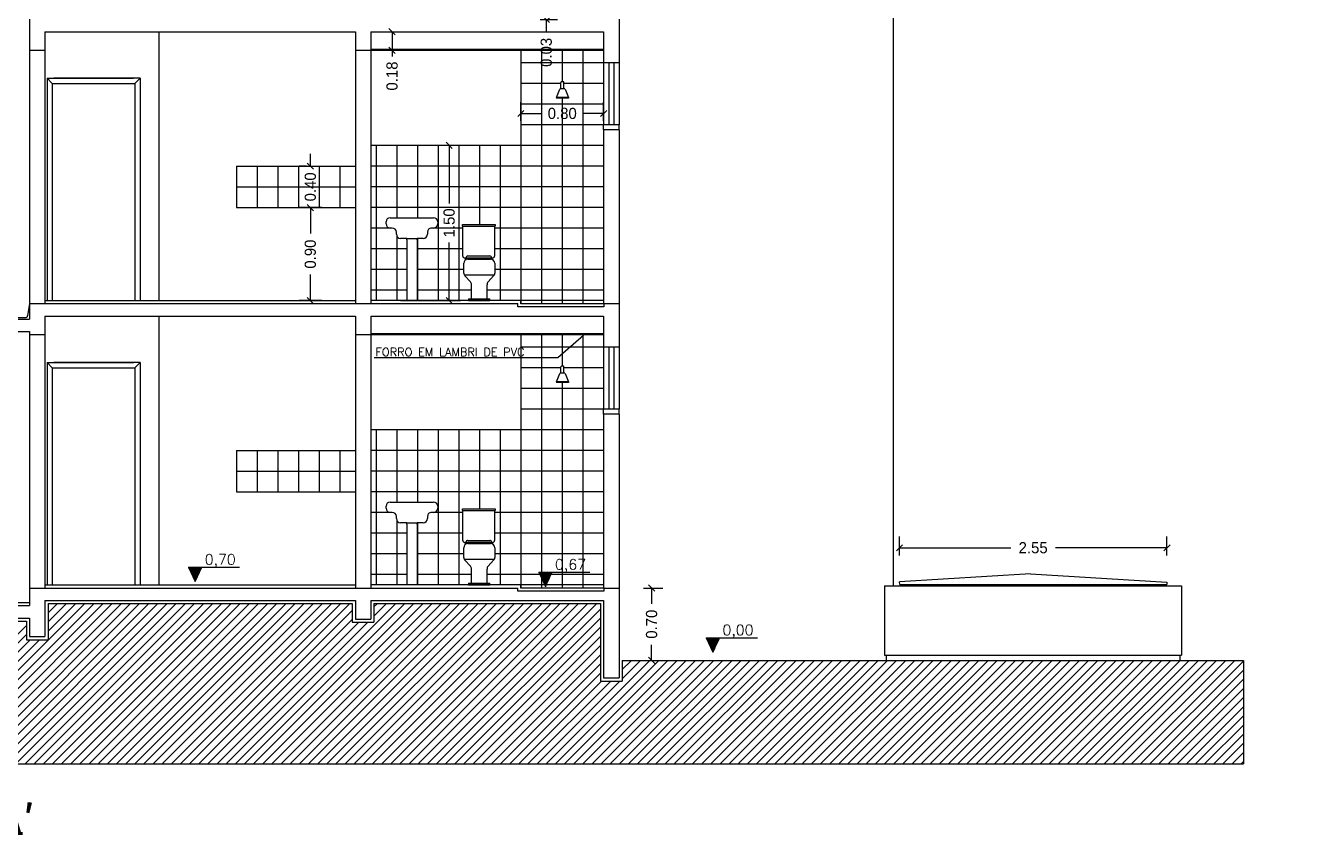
# Model space of a CAD drawing. Extents: x -9 to 119, y 33 to 95.
# Drawn here: x 40.92 to 53.22, y 34.32 to 42.14 of the extents above; entities that cross this region are included whole.
import ezdxf

# ---------------------------------------------------------------- set-up
doc = ezdxf.new("R2010")
doc.units = 0
doc.header["$LTSCALE"] = 8
doc.linetypes.add('ACAD_ISO04W100', pattern=[30.5, 24, -3, 0.5, -3])
doc.layers.get('0').update_dxf_attribs({"linetype": 'CONTINUOUS'})
doc.layers.get('DEFPOINTS').update_dxf_attribs({"linetype": 'CONTINUOUS'})
for name, color, linetype in [('CONCRETO', 5, 'CONTINUOUS'), ('COTA', 244, 'CONTINUOUS'), ('COTAS', 244, 'CONTINUOUS'), ('EQUIPAMENTOS', 1, 'CONTINUOUS'), ('ESQUADRIAS', 244, 'CONTINUOUS'), ('PAREDE', 7, 'CONTINUOUS'), ('PAREDES', 7, 'CONTINUOUS'), ('PISO', 30, 'CONTINUOUS'), ('TERRENOEMCORTE', 244, 'CONTINUOUS'), ('TEXTO', 1, 'CONTINUOUS')]:
    doc.layers.add(name, color=color, linetype=linetype)
doc.styles.add('ROMANC', font='ROMANC.SHX')
doc.dimstyles.get("Standard").update_dxf_attribs({"dimtxt": 0.18, "dimasz": 0.18, "dimexe": 0.18, "dimexo": 0.0625, "dimgap": 0.09, "dimtad": 0, "dimtih": 1, "dimtoh": 1, "dimzin": 0, "dimtxsty": 'STANDARD', "dimcen": 0.09, "dimclrt": 30, "dimazin": 3, "dimtfac": 1, "dimtdec": 4, "dimtofl": 0, "dimtmove": 0, "dimatfit": 3, "dimtolj": 1, "dimtzin": 0})

# ---------------------------------------------------------------- blocks, each defined once
blk = doc.blocks.new('_OBLIQUE')
at = {"color": 0, "linetype": 'BYBLOCK'}
blk.add_line((-0.5, -0.5), (0.5, 0.5), dxfattribs=at)
blk = doc.blocks.new('*D3')
at = {"color": 0, "linetype": 'BYBLOCK', "ltscale": 0.2}
for p, q in [((64.54, 100.892), (64.32, 100.892)), ((64.428, 100.892), (64.428, 100.64)), ((64.428, 99.992), (64.428, 100.244)), ((64.54, 99.992), (64.32, 99.992))]:
    blk.add_line(p, q, dxfattribs=at)
at = {"layer": 'DEFPOINTS', "color": 0, "linetype": 'BYBLOCK', "ltscale": 0.2}
for p in [(64.428, 100.892), (64.578, 100.892), (64.578, 99.992)]:
    blk.add_point(p, dxfattribs=at)
at = {"color": 0, "linetype": 'BYBLOCK', "ltscale": 0.2, "xscale": 0.06, "yscale": 0.06, "zscale": 0.06}
for p, rotation in [((64.428, 100.892), 90), ((64.428, 99.992), 270)]:
    blk.add_blockref('_OBLIQUE', p, dxfattribs=dict(at, rotation=rotation))
at = {"color": 30, "linetype": 'BYBLOCK', "ltscale": 0.2, "insert": (64.428, 100.442), "char_height": 0.108, "attachment_point": 5, "rotation": 90}
blk.add_mtext('\\A1;0.90', dxfattribs=at)
blk = doc.blocks.new('*D4')
at = {"color": 0, "linetype": 'BYBLOCK', "ltscale": 0.2}
for p, q in [((64.428, 101.292), (64.428, 101.412)), ((64.39, 101.292), (64.32, 101.292)), ((64.39, 100.892), (64.32, 100.892)), ((64.428, 100.892), (64.428, 100.892))]:
    blk.add_line(p, q, dxfattribs=at)
at = {"layer": 'DEFPOINTS', "color": 0, "linetype": 'BYBLOCK', "ltscale": 0.2}
for p in [(64.428, 101.292), (64.428, 101.292), (64.428, 100.892)]:
    blk.add_point(p, dxfattribs=at)
at = {"color": 0, "linetype": 'BYBLOCK', "ltscale": 0.2, "xscale": 0.06, "yscale": 0.06, "zscale": 0.06}
for p, rotation in [((64.428, 101.292), 270), ((64.428, 100.892), 90)]:
    blk.add_blockref('_OBLIQUE', p, dxfattribs=dict(at, rotation=rotation))
at = {"color": 30, "linetype": 'BYBLOCK', "ltscale": 0.2, "insert": (64.428, 101.092), "char_height": 0.108, "attachment_point": 5, "rotation": 90}
blk.add_mtext('\\A1;0.40', dxfattribs=at)
blk = doc.blocks.new('*D5')
at = {"color": 0, "linetype": 'BYBLOCK', "ltscale": 0.2}
for p, q in [((67.165, 97.242), (67.35, 97.242)), ((67.242, 97.242), (67.242, 97.09)), ((67.242, 96.542), (67.242, 96.694)), ((67.195, 96.542), (67.35, 96.542))]:
    blk.add_line(p, q, dxfattribs=at)
at = {"layer": 'DEFPOINTS', "color": 0, "linetype": 'BYBLOCK', "ltscale": 0.2}
for p in [(67.128, 97.242), (67.158, 96.542), (67.242, 96.542)]:
    blk.add_point(p, dxfattribs=at)
at = {"color": 0, "linetype": 'BYBLOCK', "ltscale": 0.2, "xscale": 0.06, "yscale": 0.06, "zscale": 0.06}
for p, rotation in [((67.242, 97.242), 90), ((67.242, 96.542), 270)]:
    blk.add_blockref('_OBLIQUE', p, dxfattribs=dict(at, rotation=rotation))
at = {"color": 30, "linetype": 'BYBLOCK', "ltscale": 0.2, "insert": (67.242, 96.892), "char_height": 0.108, "attachment_point": 5, "rotation": 90}
blk.add_mtext('\\A1;0.70', dxfattribs=at)
blk = doc.blocks.new('*D6')
at = {"color": 0, "linetype": 'BYBLOCK', "ltscale": 0.2}
for p, q in [((66.345, 102.712), (66.532, 102.712)), ((66.365, 102.68), (66.532, 102.68)), ((66.424, 102.712), (66.424, 102.712)), ((66.424, 102.68), (66.424, 102.56))]:
    blk.add_line(p, q, dxfattribs=at)
at = {"layer": 'DEFPOINTS', "color": 0, "linetype": 'BYBLOCK', "ltscale": 0.2}
for p in [(66.308, 102.712), (66.328, 102.68), (66.424, 102.68)]:
    blk.add_point(p, dxfattribs=at)
at = {"color": 0, "linetype": 'BYBLOCK', "ltscale": 0.2, "xscale": 0.06, "yscale": 0.06, "zscale": 0.06}
for p, rotation in [((66.424, 102.712), 270), ((66.424, 102.68), 90)]:
    blk.add_blockref('_OBLIQUE', p, dxfattribs=dict(at, rotation=rotation))
at = {"color": 30, "linetype": 'BYBLOCK', "ltscale": 0.2, "insert": (66.424, 102.362), "char_height": 0.108, "attachment_point": 5, "rotation": 90}
blk.add_mtext('\\A1;0.03', dxfattribs=at)
blk = doc.blocks.new('*D7')
at = {"color": 0, "linetype": 'BYBLOCK', "ltscale": 0.2}
for p, q in [((64.765, 102.562), (65.041, 102.562)), ((64.933, 102.562), (64.933, 102.382)), ((64.765, 102.382), (65.041, 102.382)), ((64.933, 102.382), (64.933, 102.322))]:
    blk.add_line(p, q, dxfattribs=at)
at = {"layer": 'DEFPOINTS', "color": 0, "linetype": 'BYBLOCK', "ltscale": 0.2}
for p in [(64.728, 102.562), (64.728, 102.382), (64.933, 102.382)]:
    blk.add_point(p, dxfattribs=at)
at = {"color": 0, "linetype": 'BYBLOCK', "ltscale": 0.2, "xscale": 0.06, "yscale": 0.06, "zscale": 0.06}
for p, rotation in [((64.933, 102.562), 90), ((64.933, 102.382), 270)]:
    blk.add_blockref('_OBLIQUE', p, dxfattribs=dict(at, rotation=rotation))
at = {"color": 30, "linetype": 'BYBLOCK', "ltscale": 0.2, "insert": (64.933, 102.133), "char_height": 0.108, "attachment_point": 5, "rotation": 90}
blk.add_mtext('\\A1;0.18', dxfattribs=at)
blk = doc.blocks.new('*X2')
at = {"color": 0}
for p, q in [((191.8346, 96.81), (191.8357, 96.8112)), ((191.8352, 96.8088), (191.8375, 96.8112)), ((191.8357, 96.8076), (191.8392, 96.8112)), ((191.8363, 96.8064), (191.841, 96.8112)), ((191.8369, 96.8052), (191.8428, 96.8112)), ((191.8374, 96.804), (191.8445, 96.8112)), ((191.838, 96.8028), (191.8463, 96.8112)), ((191.8386, 96.8016), (191.8481, 96.8112)), ((191.8391, 96.8004), (191.8498, 96.8112)), ((191.8397, 96.7992), (191.8516, 96.8112)), ((191.8403, 96.798), (191.8534, 96.8112)), ((191.8408, 96.7968), (191.8551, 96.8112)), ((191.8414, 96.7956), (191.8569, 96.8112)), ((191.842, 96.7944), (191.8587, 96.8112)), ((191.8425, 96.7932), (191.8605, 96.8112)), ((191.8431, 96.792), (191.8622, 96.8112)), ((191.8436, 96.7908), (191.864, 96.8112)), ((191.8442, 96.7896), (191.8658, 96.8112)), ((191.8448, 96.7884), (191.8675, 96.8112)), ((191.8453, 96.7872), (191.8693, 96.8112)), ((191.8459, 96.786), (191.8711, 96.8112)), ((191.8465, 96.7848), (191.8728, 96.8112)), ((191.847, 96.7836), (191.8746, 96.8112)), ((191.8476, 96.7824), (191.8764, 96.8112)), ((191.8482, 96.7812), (191.8781, 96.8112)), ((191.8487, 96.78), (191.8799, 96.8112)), ((191.8493, 96.7788), (191.8817, 96.8112)), ((191.8499, 96.7776), (191.8834, 96.8112)), ((191.8504, 96.7764), (191.8852, 96.8112)), ((191.851, 96.7752), (191.887, 96.8112)), ((191.8516, 96.774), (191.8887, 96.8112)), ((191.8521, 96.7728), (191.8905, 96.8112)), ((191.8527, 96.7716), (191.8923, 96.8112)), ((191.8533, 96.7704), (191.894, 96.8112)), ((191.8538, 96.7692), (191.8958, 96.8112)), ((191.8544, 96.768), (191.8976, 96.8112)), ((191.855, 96.7668), (191.8972, 96.809)), ((191.8555, 96.7656), (191.8957, 96.8057)), ((191.8561, 96.7644), (191.8942, 96.8025)), ((191.8567, 96.7632), (191.8927, 96.7992)), ((191.8572, 96.762), (191.8913, 96.796)), ((191.8578, 96.7608), (191.8898, 96.7928)), ((191.8584, 96.7596), (191.8883, 96.7895)), ((191.8589, 96.7584), (191.8868, 96.7863)), ((191.8595, 96.7572), (191.8853, 96.783)), ((191.8601, 96.756), (191.8839, 96.7798)), ((191.8606, 96.7548), (191.8824, 96.7765)), ((191.8612, 96.7536), (191.8809, 96.7733)), ((191.8618, 96.7524), (191.8794, 96.77)), ((191.8623, 96.7512), (191.8779, 96.7668)), ((191.8629, 96.75), (191.8765, 96.7635)), ((191.8635, 96.7488), (191.875, 96.7603)), ((191.864, 96.7476), (191.8735, 96.757)), ((191.8646, 96.7464), (191.872, 96.7538)), ((191.8652, 96.7452), (191.8705, 96.7505)), ((191.8657, 96.744), (191.8691, 96.7473)), ((191.8663, 96.7428), (191.8676, 96.744))]:
    blk.add_line(p, q, dxfattribs=at)
blk = doc.blocks.new('*D12')
at = {"color": 0, "linetype": 'BYBLOCK', "ltscale": 0.2}
for p, q in [((64.035, 99.239), (64.612, 99.239)), ((64.504, 99.239), (64.504, 98.678)), ((64.504, 97.739), (64.504, 98.3)), ((64.035, 97.739), (64.612, 97.739))]:
    blk.add_line(p, q, dxfattribs=at)
at = {"layer": 'DEFPOINTS', "color": 0, "linetype": 'BYBLOCK', "ltscale": 0.2}
for p in [(63.997, 99.239), (63.997, 97.739), (64.504, 97.739)]:
    blk.add_point(p, dxfattribs=at)
at = {"color": 0, "linetype": 'BYBLOCK', "ltscale": 0.2, "xscale": 0.06, "yscale": 0.06, "zscale": 0.06}
for p, rotation in [((64.504, 99.239), 90), ((64.504, 97.739), 270)]:
    blk.add_blockref('_OBLIQUE', p, dxfattribs=dict(at, rotation=rotation))
at = {"color": 30, "linetype": 'BYBLOCK', "ltscale": 0.2, "insert": (64.504, 98.489), "char_height": 0.108, "attachment_point": 5, "rotation": 90}
blk.add_mtext('\\A1;1.50', dxfattribs=at)
blk = doc.blocks.new('*D13')
at = {"color": 0, "linetype": 'BYBLOCK', "ltscale": 0.2}
for p, q in [((65.197, 99.476), (65.197, 99.655)), ((65.997, 99.476), (65.997, 99.655)), ((65.197, 99.547), (65.399, 99.547)), ((65.997, 99.547), (65.795, 99.547))]:
    blk.add_line(p, q, dxfattribs=at)
at = {"layer": 'DEFPOINTS', "color": 0, "linetype": 'BYBLOCK', "ltscale": 0.2}
for p in [(65.997, 99.547), (65.197, 99.439), (65.997, 99.439)]:
    blk.add_point(p, dxfattribs=at)
at = {"color": 0, "linetype": 'BYBLOCK', "ltscale": 0.2, "xscale": 0.06, "yscale": 0.06, "zscale": 0.06, "rotation": 180}
blk.add_blockref('_OBLIQUE', (65.197, 99.547), dxfattribs=at)
at = {"color": 0, "linetype": 'BYBLOCK', "ltscale": 0.2, "xscale": 0.06, "yscale": 0.06, "zscale": 0.06}
blk.add_blockref('_OBLIQUE', (65.997, 99.547), dxfattribs=at)
at = {"color": 30, "linetype": 'BYBLOCK', "ltscale": 0.2, "insert": (65.597, 99.547), "char_height": 0.108, "attachment_point": 5}
blk.add_mtext('\\A1;0.80', dxfattribs=at)
blk = doc.blocks.new('*D135')
at = {"color": 0, "linetype": 'BYBLOCK', "ltscale": 0.2}
for p, q in [((7.985, 47.321), (7.476, 47.321)), ((7.584, 47.321), (7.584, 46.228)), ((7.584, 44.721), (7.584, 45.814)), ((7.985, 44.721), (7.476, 44.721)), ((68.619, 37.951), (68.397, 37.951)), ((68.505, 37.951), (68.505, 37.422)), ((68.505, 36.496), (68.505, 37.026)), ((68.619, 36.496), (68.397, 36.496))]:
    blk.add_line(p, q, dxfattribs=at)
at = {"layer": 'DEFPOINTS', "color": 0, "linetype": 'BYBLOCK', "ltscale": 0.2}
for p in [(8.023, 47.321), (7.584, 44.721), (8.023, 44.721), (68.656, 37.951), (68.505, 36.496), (68.656, 36.496)]:
    blk.add_point(p, dxfattribs=at)
at = {"color": 0, "linetype": 'BYBLOCK', "ltscale": 0.2, "xscale": 0.06, "yscale": 0.06, "zscale": 0.06}
for p, rotation in [((7.584, 47.321), 90), ((7.584, 44.721), 270), ((68.505, 37.951), 90), ((68.505, 36.496), 270)]:
    blk.add_blockref('_OBLIQUE', p, dxfattribs=dict(at, rotation=rotation))
at = {"color": 30, "linetype": 'BYBLOCK', "ltscale": 0.2, "char_height": 0.108, "attachment_point": 5, "rotation": 90}
for s, insert in [('\\A1;2.60', (7.584, 46.021)), ('\\A1;1.46', (68.505, 37.224))]:
    blk.add_mtext(s, dxfattribs=dict(at, insert=insert))
blk = doc.blocks.new('*D136')
at = {"color": 0, "linetype": 'BYBLOCK', "ltscale": 0.2}
for p, q in [((11.096, 52.301), (10.761, 52.301)), ((10.869, 52.301), (10.869, 51.819)), ((10.869, 50.941), (10.869, 51.423)), ((11.497, 50.941), (10.761, 50.941)), ((7.985, 44.571), (7.481, 44.571)), ((7.589, 44.571), (7.589, 43.478)), ((7.589, 41.971), (7.589, 43.064)), ((7.985, 41.971), (7.481, 41.971)), ((68.619, 38.151), (68.223, 38.151)), ((68.331, 38.151), (68.331, 37.522)), ((68.331, 36.496), (68.331, 37.126)), ((68.619, 36.496), (68.223, 36.496))]:
    blk.add_line(p, q, dxfattribs=at)
at = {"layer": 'DEFPOINTS', "color": 0, "linetype": 'BYBLOCK', "ltscale": 0.2}
for p in [(10.869, 52.301), (11.134, 52.301), (11.534, 50.941), (8.023, 44.571), (7.589, 41.971), (8.023, 41.971), (68.656, 38.151), (68.331, 36.496), (68.656, 36.496)]:
    blk.add_point(p, dxfattribs=at)
at = {"color": 0, "linetype": 'BYBLOCK', "ltscale": 0.2, "xscale": 0.06, "yscale": 0.06, "zscale": 0.06}
for p, rotation in [((10.869, 52.301), 90), ((10.869, 50.941), 270), ((7.589, 44.571), 90), ((7.589, 41.971), 270), ((68.331, 38.151), 90), ((68.331, 36.496), 270)]:
    blk.add_blockref('_OBLIQUE', p, dxfattribs=dict(at, rotation=rotation))
at = {"color": 30, "linetype": 'BYBLOCK', "ltscale": 0.2, "char_height": 0.108, "attachment_point": 5, "rotation": 90}
for s, insert in [('\\A1;1.36', (10.869, 51.621)), ('\\A1;2.60', (7.589, 43.271)), ('\\A1;1.66', (68.331, 37.324))]:
    blk.add_mtext(s, dxfattribs=dict(at, insert=insert))
blk = doc.blocks.new('*X155')
at = {"color": 0, "ltscale": 0.2}
for p, q in [((39.945, 34.995), (41.495, 36.545)), ((40.034, 34.995), (41.584, 36.545)), ((40.122, 34.995), (41.672, 36.545)), ((40.21, 34.995), (41.76, 36.545)), ((40.299, 34.995), (41.849, 36.545)), ((40.387, 34.995), (41.937, 36.545)), ((40.475, 34.995), (42.025, 36.545)), ((40.564, 34.995), (42.114, 36.545)), ((40.652, 34.995), (42.202, 36.545)), ((40.741, 34.995), (42.291, 36.545)), ((40.829, 34.995), (42.379, 36.545)), ((40.917, 34.995), (42.467, 36.545)), ((41.006, 34.995), (42.556, 36.545)), ((41.094, 34.995), (42.644, 36.545)), ((41.14, 36.279), (41.407, 36.545)), ((41.14, 36.367), (41.318, 36.545)), ((41.14, 36.455), (41.23, 36.545)), ((41.14, 36.544), (41.142, 36.545)), ((41.183, 34.995), (42.733, 36.545)), ((41.271, 34.995), (42.821, 36.545)), ((41.359, 34.995), (42.909, 36.545)), ((41.448, 34.995), (42.998, 36.545)), ((41.536, 34.995), (43.086, 36.545)), ((41.625, 34.995), (43.175, 36.545)), ((41.713, 34.995), (43.263, 36.545)), ((41.801, 34.995), (43.351, 36.545)), ((41.89, 34.995), (43.44, 36.545)), ((41.978, 34.995), (43.528, 36.545)), ((42.066, 34.995), (43.616, 36.545)), ((42.155, 34.995), (43.705, 36.545)), ((42.243, 34.995), (43.793, 36.545)), ((42.332, 34.995), (43.882, 36.545)), ((42.42, 34.995), (43.97, 36.545)), ((42.508, 34.995), (44.058, 36.545)), ((42.95, 34.995), (44.5, 36.545)), ((43.039, 34.995), (44.589, 36.545)), ((43.127, 34.995), (44.677, 36.545)), ((43.216, 34.995), (44.766, 36.545)), ((43.304, 34.995), (44.854, 36.545)), ((43.392, 34.995), (44.942, 36.545)), ((43.481, 34.995), (45.031, 36.545)), ((43.569, 34.995), (45.119, 36.545)), ((43.657, 34.995), (45.207, 36.545)), ((43.746, 34.995), (45.296, 36.545)), ((43.834, 34.995), (45.384, 36.545)), ((43.923, 34.995), (45.473, 36.545)), ((44.011, 34.995), (45.561, 36.545)), ((44.099, 34.995), (45.649, 36.545)), ((44.188, 34.995), (45.738, 36.545)), ((44.276, 34.995), (45.826, 36.545)), ((44.29, 36.512), (44.324, 36.545)), ((44.29, 36.423), (44.412, 36.545)), ((44.365, 34.995), (45.915, 36.545)), ((44.453, 34.995), (46.003, 36.545)), ((44.541, 34.995), (46.091, 36.545)), ((44.63, 34.995), (46.18, 36.545)), ((44.718, 34.995), (46.268, 36.545)), ((44.807, 34.995), (46.357, 36.545)), ((44.895, 34.995), (46.445, 36.545)), ((42.597, 34.995), (44.08, 36.479)), ((44.983, 34.995), (46.48, 36.492)), ((45.072, 34.995), (46.48, 36.404)), ((39.592, 34.995), (40.93, 36.334)), ((42.685, 34.995), (44.08, 36.39)), ((42.774, 34.995), (44.144, 36.365)), ((42.862, 34.995), (44.232, 36.365)), ((45.16, 34.995), (46.48, 36.315)), ((39.68, 34.995), (40.93, 36.245)), ((39.768, 34.995), (40.968, 36.195)), ((39.857, 34.995), (41.057, 36.195)), ((45.248, 34.995), (46.48, 36.227)), ((45.337, 34.995), (46.48, 36.139)), ((45.425, 34.995), (46.48, 36.05)), ((45.514, 34.995), (46.48, 35.962)), ((45.956, 34.995), (46.956, 35.995)), ((46.044, 34.995), (47.044, 35.995)), ((46.132, 34.995), (47.132, 35.995)), ((46.221, 34.995), (47.221, 35.995)), ((46.309, 34.995), (47.309, 35.995)), ((46.398, 34.995), (47.398, 35.995)), ((46.486, 34.995), (47.486, 35.995)), ((46.574, 34.995), (47.574, 35.995)), ((46.663, 34.995), (47.663, 35.995)), ((46.69, 35.995), (46.69, 35.995)), ((46.69, 35.907), (46.779, 35.995)), ((46.69, 35.818), (46.867, 35.995)), ((46.751, 34.995), (47.751, 35.995)), ((46.839, 34.995), (47.839, 35.995)), ((46.928, 34.995), (47.928, 35.995)), ((47.016, 34.995), (48.016, 35.995)), ((47.105, 34.995), (48.105, 35.995)), ((47.193, 34.995), (48.193, 35.995)), ((47.281, 34.995), (48.281, 35.995)), ((47.37, 34.995), (48.37, 35.995)), ((47.458, 34.995), (48.458, 35.995)), ((47.547, 34.995), (48.547, 35.995)), ((47.635, 34.995), (48.635, 35.995)), ((47.723, 34.995), (48.723, 35.995)), ((47.812, 34.995), (48.812, 35.995)), ((47.9, 34.995), (48.9, 35.995)), ((47.989, 34.995), (48.989, 35.995)), ((48.077, 34.995), (49.077, 35.995)), ((48.165, 34.995), (49.165, 35.995)), ((48.254, 34.995), (49.254, 35.995)), ((48.342, 34.995), (49.342, 35.995)), ((48.43, 34.995), (49.43, 35.995)), ((48.519, 34.995), (49.519, 35.995)), ((48.607, 34.995), (49.607, 35.995)), ((48.696, 34.995), (49.696, 35.995)), ((48.784, 34.995), (49.784, 35.995)), ((48.872, 34.995), (49.872, 35.995)), ((48.961, 34.995), (49.961, 35.995)), ((49.049, 34.995), (50.049, 35.995)), ((49.138, 34.995), (50.138, 35.995)), ((49.226, 34.995), (50.226, 35.995)), ((49.314, 34.995), (50.314, 35.995)), ((49.403, 34.995), (50.403, 35.995)), ((49.491, 34.995), (50.491, 35.995)), ((49.579, 34.995), (50.579, 35.995)), ((49.668, 34.995), (50.668, 35.995)), ((49.756, 34.995), (50.756, 35.995)), ((49.845, 34.995), (50.845, 35.995)), ((49.933, 34.995), (50.933, 35.995)), ((50.021, 34.995), (51.021, 35.995)), ((50.11, 34.995), (51.11, 35.995)), ((50.198, 34.995), (51.198, 35.995)), ((50.287, 34.995), (51.287, 35.995)), ((50.375, 34.995), (51.375, 35.995)), ((50.463, 34.995), (51.463, 35.995)), ((50.552, 34.995), (51.552, 35.995)), ((50.64, 34.995), (51.64, 35.995)), ((50.729, 34.995), (51.729, 35.995)), ((50.817, 34.995), (51.817, 35.995)), ((50.905, 34.995), (51.905, 35.995)), ((50.994, 34.995), (51.994, 35.995)), ((51.082, 34.995), (52.082, 35.995)), ((51.17, 34.995), (52.17, 35.995)), ((51.259, 34.995), (52.259, 35.995)), ((51.347, 34.995), (52.347, 35.995)), ((51.436, 34.995), (52.436, 35.995)), ((51.524, 34.995), (52.524, 35.995)), ((51.612, 34.995), (52.612, 35.995)), ((51.701, 34.995), (52.694, 35.988)), ((45.602, 34.995), (46.48, 35.873)), ((45.69, 34.995), (46.49, 35.795)), ((45.779, 34.995), (46.579, 35.795)), ((45.867, 34.995), (46.667, 35.795)), ((51.789, 34.995), (52.694, 35.9)), ((51.878, 34.995), (52.694, 35.812)), ((51.966, 34.995), (52.694, 35.723)), ((52.054, 34.995), (52.694, 35.635)), ((52.143, 34.995), (52.694, 35.546)), ((52.231, 34.995), (52.694, 35.458)), ((52.32, 34.995), (52.694, 35.37)), ((52.408, 34.995), (52.694, 35.281)), ((52.496, 34.995), (52.694, 35.193)), ((52.585, 34.995), (52.694, 35.105)), ((52.673, 34.995), (52.694, 35.016))]:
    blk.add_line(p, q, dxfattribs=at)
blk = doc.blocks.new('*D149')
at = {"color": 0, "linetype": 'BYBLOCK', "ltscale": 0.2}
for p, q in [((49.37, 37.011), (49.37, 37.192)), ((51.955, 37.008), (51.955, 37.192)), ((49.37, 37.084), (50.446, 37.084)), ((51.955, 37.084), (50.878, 37.084)), ((20.051, 35.791), (19.822, 35.791)), ((19.93, 35.791), (19.93, 35.791)), ((20.046, 35.741), (19.822, 35.741)), ((19.93, 35.741), (19.93, 35.621))]:
    blk.add_line(p, q, dxfattribs=at)
at = {"layer": 'DEFPOINTS', "color": 0, "linetype": 'BYBLOCK', "ltscale": 0.2}
for p in [(51.955, 37.084), (49.37, 36.974), (51.955, 36.97), (20.088, 35.791), (19.93, 35.741), (20.083, 35.741)]:
    blk.add_point(p, dxfattribs=at)
at = {"color": 0, "linetype": 'BYBLOCK', "ltscale": 0.2, "xscale": 0.06, "yscale": 0.06, "zscale": 0.06}
for p, rotation in [((49.37, 37.084), 180), ((19.93, 35.791), 270), ((19.93, 35.741), 90)]:
    blk.add_blockref('_OBLIQUE', p, dxfattribs=dict(at, rotation=rotation))
blk.add_blockref('_OBLIQUE', (51.955, 37.084), dxfattribs=at)
at = {"color": 30, "linetype": 'BYBLOCK', "ltscale": 0.2, "insert": (50.662, 37.084), "char_height": 0.108, "attachment_point": 5}
blk.add_mtext('\\A1;{2.55}', dxfattribs=at)
at = {"color": 30, "linetype": 'BYBLOCK', "ltscale": 0.2, "insert": (19.93, 35.423), "char_height": 0.108, "attachment_point": 5, "rotation": 90}
blk.add_mtext('\\A1;0.05', dxfattribs=at)

msp = doc.modelspace()

# ---------------------------------------------------------------- linework, layer by layer
at = {"layer": 'CONCRETO', "color": 5, "ltscale": 0.2}
for p, q in [((40.96, 42.195), (40.96, 41.895)), ((46.66, 42.195), (46.66, 41.745)), ((41.11, 42.075), (44.11, 42.075)), ((41.11, 42.075), (41.11, 41.895)), ((44.11, 42.075), (44.11, 41.895)), ((44.26, 42.075), (44.26, 41.895)), ((44.26, 42.075), (46.51, 42.075)), ((46.51, 42.075), (46.51, 41.745)), ((40.96, 41.895), (41.11, 41.895)), ((44.11, 41.895), (44.26, 41.895)), ((46.66, 41.775), (46.51, 41.775)), ((46.51, 41.125), (46.51, 41.175)), ((46.66, 41.175), (46.51, 41.175)), ((46.66, 41.125), (46.51, 41.125)), ((46.66, 41.125), (46.66, 41.175)), ((40.96, 39.445), (40.96, 39.295)), ((40.96, 39.445), (45.68, 39.445)), ((46.51, 39.445), (46.66, 39.445)), ((46.66, 39.445), (46.66, 39.025)), ((38.41, 39.295), (40.96, 39.295)), ((41.11, 39.325), (41.11, 39.145)), ((41.11, 39.325), (44.11, 39.325)), ((44.11, 39.325), (44.11, 39.145)), ((44.26, 39.325), (44.26, 39.145)), ((44.26, 39.325), (46.51, 39.325)), ((46.51, 39.325), (46.51, 39.025)), ((38.41, 39.175), (40.96, 39.175)), ((40.96, 39.175), (40.96, 39.145)), ((40.96, 39.145), (41.11, 39.145)), ((44.11, 39.145), (44.26, 39.145)), ((46.66, 39.025), (46.51, 39.025)), ((46.66, 38.425), (46.51, 38.425)), ((46.51, 38.375), (46.51, 38.425)), ((46.66, 38.375), (46.51, 38.375)), ((46.66, 38.375), (46.66, 38.425)), ((40.96, 36.695), (40.96, 36.525)), ((40.96, 36.695), (45.68, 36.695)), ((46.511, 36.695), (46.66, 36.695)), ((46.66, 36.695), (46.66, 35.825)), ((38.41, 36.525), (40.96, 36.525)), ((41.11, 36.575), (41.11, 36.225)), ((41.11, 36.575), (44.11, 36.575)), ((44.11, 36.575), (44.11, 36.395)), ((44.26, 36.575), (44.26, 36.395)), ((44.26, 36.575), (46.51, 36.575)), ((46.51, 36.575), (46.51, 35.825)), ((38.41, 36.405), (40.96, 36.405)), ((40.96, 36.405), (40.96, 36.225)), ((44.11, 36.395), (44.26, 36.395)), ((40.96, 36.225), (41.11, 36.225)), ((46.51, 35.825), (46.66, 35.825))]:
    msp.add_line(p, q, dxfattribs=at)
at = {"layer": 'CONCRETO', "color": 5, "linetype": 'CONTINUOUS', "ltscale": 0.2}
for p, q in [((45.68, 39.415), (45.68, 39.445)), ((46.511, 39.415), (45.68, 39.415)), ((46.511, 39.446), (46.511, 39.415)), ((45.68, 36.665), (45.68, 36.695)), ((46.511, 36.665), (45.68, 36.665)), ((46.511, 36.696), (46.511, 36.665))]:
    msp.add_line(p, q, dxfattribs=at)
at = {"layer": 'CONCRETO', "color": 1, "ltscale": 0.2}
msp.add_line((49.225, 36.045), (52.095, 36.045), dxfattribs=at)
at = {"layer": 'CONCRETO', "color": 244, "ltscale": 0.2}
for p, q in [((49.24, 36.045), (49.24, 35.995)), ((52.08, 36.045), (52.08, 35.995))]:
    msp.add_line(p, q, dxfattribs=at)
at = {"layer": 'COTA', "color": 244, "linetype": 'CONTINUOUS', "ltscale": 0.2}
for p, q in [((45.145, 40.211), (45.461, 40.211)), ((45.145, 40.195), (45.145, 40.211)), ((45.145, 40.195), (45.461, 40.195)), ((45.149, 39.905), (45.149, 40.195)), ((45.456, 40.195), (45.456, 39.905)), ((45.461, 40.211), (45.461, 40.195)), ((45.436, 39.885), (45.169, 39.885)), ((45.145, 37.461), (45.461, 37.461)), ((45.145, 37.445), (45.145, 37.461)), ((45.145, 37.445), (45.461, 37.445)), ((45.149, 37.155), (45.149, 37.445)), ((45.456, 37.445), (45.456, 37.155)), ((45.461, 37.461), (45.461, 37.445)), ((45.436, 37.135), (45.169, 37.135))]:
    msp.add_line(p, q, dxfattribs=at)
for centre, start, end in [((45.169, 39.905), 180, 270), ((45.436, 39.905), 270, 360), ((45.169, 37.155), 180, 270), ((45.436, 37.155), 270, 360)]:
    msp.add_arc(centre, 0.02, start, end, dxfattribs=at)
at = {"layer": 'COTAS', "color": 244, "ltscale": 0.2}
for p, q in [((42.496, 36.895), (42.561, 36.757)), ((42.496, 36.895), (42.991, 36.895)), ((42.561, 36.757), (42.625, 36.896)), ((45.883, 36.847), (45.948, 36.709)), ((45.883, 36.847), (46.377, 36.847)), ((45.948, 36.709), (46.011, 36.848)), ((47.502, 36.213), (47.996, 36.213)), ((47.502, 36.213), (47.567, 36.074)), ((47.567, 36.074), (47.63, 36.213))]:
    msp.add_line(p, q, dxfattribs=at)
at = {"layer": 'EQUIPAMENTOS', "color": 244, "linetype": 'CONTINUOUS', "ltscale": 0.3}
for p, q in [((46.097, 41.522), (46.097, 41.585)), ((46.122, 41.59), (46.102, 41.59)), ((46.127, 41.522), (46.127, 41.585)), ((46.055, 41.439), (46.087, 41.519)), ((46.132, 41.522), (46.092, 41.522)), ((46.137, 41.519), (46.171, 41.439)), ((46.171, 41.439), (46.055, 41.439)), ((46.055, 41.439), (46.055, 41.433)), ((46.171, 41.433), (46.055, 41.433)), ((46.171, 41.439), (46.171, 41.433)), ((44.607, 40.076), (44.707, 40.076)), ((44.607, 40.061), (44.607, 39.476)), ((44.707, 40.061), (44.707, 39.476)), ((45.179, 39.876), (45.179, 39.886)), ((45.429, 39.876), (45.179, 39.876)), ((45.198, 39.875), (45.418, 39.875)), ((45.199, 39.906), (45.409, 39.906)), ((45.199, 39.876), (45.199, 39.875)), ((45.349, 39.876), (45.349, 39.875)), ((45.429, 39.886), (45.429, 39.876)), ((45.158, 39.74), (45.158, 39.835)), ((45.161, 39.724), (45.454, 39.724)), ((45.454, 39.724), (45.447, 39.713)), ((45.458, 39.835), (45.458, 39.74)), ((45.222, 39.655), (45.168, 39.713)), ((45.233, 39.492), (45.233, 39.628)), ((45.383, 39.492), (45.383, 39.628)), ((45.447, 39.713), (45.393, 39.655)), ((45.205, 39.492), (45.409, 39.492)), ((45.205, 39.492), (45.205, 39.475)), ((45.205, 39.475), (45.409, 39.475)), ((46.055, 38.689), (46.087, 38.769)), ((46.132, 38.772), (46.092, 38.772)), ((46.097, 38.772), (46.097, 38.835)), ((46.122, 38.84), (46.102, 38.84)), ((46.127, 38.772), (46.127, 38.835)), ((46.137, 38.769), (46.171, 38.689)), ((46.171, 38.689), (46.055, 38.689)), ((46.055, 38.689), (46.055, 38.683)), ((46.171, 38.683), (46.055, 38.683)), ((46.171, 38.689), (46.171, 38.683)), ((44.607, 37.326), (44.707, 37.326)), ((44.607, 37.311), (44.607, 36.726)), ((44.707, 37.311), (44.707, 36.726)), ((45.199, 37.156), (45.409, 37.156)), ((45.158, 36.99), (45.158, 37.085)), ((45.179, 37.126), (45.179, 37.136)), ((45.429, 37.126), (45.179, 37.126)), ((45.198, 37.125), (45.418, 37.125)), ((45.199, 37.126), (45.199, 37.125)), ((45.349, 37.126), (45.349, 37.125)), ((45.429, 37.136), (45.429, 37.126)), ((45.458, 37.085), (45.458, 36.99)), ((45.161, 36.974), (45.454, 36.974)), ((45.222, 36.905), (45.168, 36.963)), ((45.447, 36.963), (45.393, 36.905)), ((45.454, 36.974), (45.447, 36.963)), ((45.233, 36.742), (45.233, 36.878)), ((45.383, 36.742), (45.383, 36.878)), ((45.205, 36.742), (45.409, 36.742)), ((45.205, 36.742), (45.205, 36.725)), ((45.205, 36.725), (45.409, 36.725))]:
    msp.add_line(p, q, dxfattribs=at)
at = {"layer": 'EQUIPAMENTOS', "color": 244, "ltscale": 0.3}
for p, q in [((44.407, 40.216), (44.407, 40.236)), ((44.447, 40.276), (44.867, 40.276)), ((44.907, 40.236), (44.907, 40.216)), ((44.467, 40.176), (44.447, 40.176)), ((44.507, 40.116), (44.507, 40.136)), ((44.807, 40.136), (44.807, 40.116)), ((44.867, 40.176), (44.847, 40.176)), ((44.607, 40.076), (44.547, 40.076)), ((44.607, 40.061), (44.607, 40.076)), ((44.707, 40.061), (44.707, 40.076)), ((44.767, 40.076), (44.707, 40.076)), ((44.447, 37.526), (44.867, 37.526)), ((44.407, 37.466), (44.407, 37.486)), ((44.467, 37.426), (44.447, 37.426)), ((44.507, 37.366), (44.507, 37.386)), ((44.807, 37.386), (44.807, 37.366)), ((44.867, 37.426), (44.847, 37.426)), ((44.907, 37.486), (44.907, 37.466)), ((44.607, 37.326), (44.547, 37.326)), ((44.607, 37.311), (44.607, 37.326)), ((44.707, 37.311), (44.707, 37.326)), ((44.767, 37.326), (44.707, 37.326))]:
    msp.add_line(p, q, dxfattribs=at)
at = {"layer": 'EQUIPAMENTOS', "color": 244, "linetype": 'ACAD_ISO04W100', "ltscale": 0.3}
for p, q in [((45.409, 39.475), (45.409, 39.492)), ((45.409, 36.725), (45.409, 36.742))]:
    msp.add_line(p, q, dxfattribs=at)
at = {"layer": 'EQUIPAMENTOS', "color": 30, "ltscale": 0.2}
msp.add_line((40.96, 39.445), (40.942, 39.327), dxfattribs=at)
at = {"layer": 'EQUIPAMENTOS', "color": 244, "ltscale": 0.2}
for p, q in [((50.635, 36.833), (49.37, 36.754)), ((50.635, 36.833), (51.955, 36.75)), ((49.373, 36.73), (49.37, 36.754)), ((49.373, 36.73), (51.955, 36.73)), ((49.39, 36.716), (49.389, 36.73)), ((51.93, 36.716), (51.931, 36.73)), ((51.955, 36.75), (51.955, 36.73))]:
    msp.add_line(p, q, dxfattribs=at)
at = {"layer": 'EQUIPAMENTOS', "color": 244, "linetype": 'CONTINUOUS', "ltscale": 0.3}
for centre, radius, start, end in [((46.102, 41.585), 0.005, 90, 180), ((46.122, 41.585), 0.005, 0, 90), ((46.092, 41.517), 0.005, 90, 157.9876), ((46.132, 41.517), 0.005, 23.357, 90), ((45.198, 39.835), 0.04, 90, 180), ((45.199, 39.886), 0.02, 90, 180), ((45.409, 39.886), 0.02, 0, 90), ((45.418, 39.835), 0.04, 0, 90), ((45.198, 39.74), 0.04, 180, 222.7501), ((45.418, 39.74), 0.04, 336.9588, 0), ((45.207, 39.641), 0.02, 42.7501, 42.7501), ((45.193, 39.628), 0.04, 0, 42.7501), ((45.423, 39.628), 0.04, 137.2499, 180), ((46.092, 38.767), 0.005, 90, 157.9876), ((46.102, 38.835), 0.005, 90, 180), ((46.122, 38.835), 0.005, 0, 90), ((46.132, 38.767), 0.005, 23.357, 90), ((45.199, 37.136), 0.02, 90, 180), ((45.409, 37.136), 0.02, 0, 90), ((45.198, 37.085), 0.04, 90, 180), ((45.418, 37.085), 0.04, 0, 90), ((45.198, 36.99), 0.04, 180, 222.7501), ((45.207, 36.891), 0.02, 42.7501, 42.7501), ((45.193, 36.878), 0.04, 0, 42.7501), ((45.423, 36.878), 0.04, 137.2499, 180), ((45.418, 36.99), 0.04, 336.9588, 0)]:
    msp.add_arc(centre, radius, start, end, dxfattribs=at)
at = {"layer": 'EQUIPAMENTOS', "color": 244, "ltscale": 0.3}
for centre, start, end in [((44.447, 40.236), 90, 180), ((44.447, 40.216), 180, 270), ((44.867, 40.236), 0, 90), ((44.867, 40.216), 270, 0), ((44.467, 40.136), 0, 90), ((44.547, 40.116), 180, 270), ((44.767, 40.116), 270, 0), ((44.847, 40.136), 90, 180), ((44.447, 37.486), 90, 180), ((44.867, 37.486), 0, 90), ((44.447, 37.466), 180, 270), ((44.467, 37.386), 0, 90), ((44.847, 37.386), 90, 180), ((44.867, 37.466), 270, 0), ((44.547, 37.366), 180, 270), ((44.767, 37.366), 270, 0)]:
    msp.add_arc(centre, 0.04, start, end, dxfattribs=at)
at = {"layer": 'EQUIPAMENTOS', "color": 30, "ltscale": 0.2}
msp.add_arc((40.922, 39.33), 0.02, 270, 351.2368, dxfattribs=at)
at = {"layer": 'ESQUADRIAS', "color": 30, "ltscale": 0.2}
for p, q in [((42.21, 42.075), (42.21, 39.475)), ((41.13, 41.625), (41.13, 39.475)), ((41.13, 41.625), (41.965, 41.625)), ((41.18, 41.575), (41.18, 39.475)), ((41.18, 41.575), (41.98, 41.575)), ((42.03, 41.625), (41.195, 41.625)), ((41.98, 41.575), (41.98, 39.475)), ((42.03, 41.625), (42.03, 39.475)), ((38.444, 39.31), (40.922, 39.31)), ((42.21, 39.325), (42.21, 36.725)), ((41.13, 38.875), (41.965, 38.875)), ((41.13, 38.875), (41.13, 36.725)), ((42.03, 38.875), (41.195, 38.875)), ((42.03, 38.875), (42.03, 36.725)), ((41.18, 38.825), (41.98, 38.825)), ((41.18, 38.825), (41.18, 36.725)), ((41.98, 38.825), (41.98, 36.725))]:
    msp.add_line(p, q, dxfattribs=at)
at = {"layer": 'ESQUADRIAS', "color": 1, "ltscale": 0.2}
for p, q in [((46.51, 41.775), (46.51, 41.175)), ((46.51, 41.775), (46.51, 41.175)), ((46.66, 41.775), (46.66, 41.175)), ((41.18, 41.575), (41.13, 41.625)), ((41.98, 41.575), (42.03, 41.625)), ((46.51, 39.025), (46.51, 38.425)), ((46.51, 39.025), (46.51, 38.425)), ((46.66, 39.025), (46.66, 38.425)), ((41.18, 38.825), (41.13, 38.875)), ((41.98, 38.825), (42.03, 38.875))]:
    msp.add_line(p, q, dxfattribs=at)
at = {"layer": 'ESQUADRIAS', "color": 5, "ltscale": 0.2}
for p, q in [((46.56, 41.775), (46.56, 41.175)), ((46.61, 41.775), (46.61, 41.175)), ((46.56, 39.025), (46.56, 38.425)), ((46.61, 39.025), (46.61, 38.425))]:
    msp.add_line(p, q, dxfattribs=at)
at = {"layer": 'PAREDE', "color": 3, "ltscale": 0.2}
for p, q in [((40.96, 41.895), (40.96, 39.445)), ((41.11, 41.895), (41.11, 39.445)), ((40.96, 39.145), (40.96, 36.695)), ((41.11, 39.145), (41.11, 36.695))]:
    msp.add_line(p, q, dxfattribs=at)
at = {"layer": 'PAREDES', "color": 30, "ltscale": 0.2}
msp.add_line((49.31, 48.745), (49.31, 36.716), dxfattribs=at)
at = {"layer": 'PAREDES', "color": 3, "ltscale": 0.2}
for p, q in [((44.11, 41.895), (44.11, 39.445)), ((44.26, 41.895), (44.26, 39.445)), ((46.51, 41.125), (46.51, 39.445)), ((46.66, 41.125), (46.66, 39.445)), ((44.11, 39.145), (44.11, 36.695)), ((44.26, 39.145), (44.26, 36.695)), ((46.51, 38.375), (46.51, 36.695)), ((46.66, 38.375), (46.66, 36.695))]:
    msp.add_line(p, q, dxfattribs=at)
at = {"layer": 'PAREDES', "color": 1, "ltscale": 0.2}
for p, q in [((49.225, 36.716), (52.095, 36.716)), ((49.225, 36.716), (49.225, 36.045)), ((52.095, 36.716), (52.095, 36.045))]:
    msp.add_line(p, q, dxfattribs=at)
at = {"layer": 'PISO', "color": 30, "linetype": 'CONTINUOUS', "ltscale": 0.2}
for p, q in [((44.26, 41.905), (46.51, 41.905)), ((44.26, 41.895), (46.51, 41.895)), ((46.51, 41.775), (45.71, 41.775)), ((46.097, 41.575), (45.71, 41.575)), ((46.51, 41.575), (46.127, 41.575)), ((46.51, 41.375), (45.71, 41.375)), ((46.51, 41.175), (45.71, 41.175)), ((46.51, 40.975), (44.26, 40.975)), ((46.51, 40.775), (44.26, 40.775)), ((46.51, 40.575), (44.26, 40.575)), ((46.51, 40.375), (44.26, 40.375)), ((44.46, 40.175), (44.26, 40.175)), ((45.149, 40.175), (44.84, 40.175)), ((46.51, 40.175), (45.456, 40.175)), ((44.607, 39.975), (44.26, 39.975)), ((45.149, 39.975), (44.707, 39.975)), ((46.51, 39.975), (45.456, 39.975)), ((45.358, 39.875), (45.358, 39.876)), ((44.607, 39.775), (44.26, 39.775)), ((45.158, 39.775), (44.707, 39.775)), ((46.51, 39.775), (45.458, 39.775)), ((44.607, 39.575), (44.26, 39.575)), ((45.84, 39.475), (44.26, 39.475)), ((46.51, 39.475), (44.26, 39.475)), ((45.233, 39.575), (44.707, 39.575)), ((46.51, 39.575), (45.383, 39.575)), ((45.71, 39.443), (45.71, 39.475)), ((46.511, 39.443), (45.71, 39.443)), ((44.26, 39.155), (46.51, 39.155)), ((44.26, 39.145), (46.51, 39.145)), ((46.51, 39.025), (45.71, 39.025)), ((46.097, 38.825), (45.71, 38.825)), ((46.51, 38.825), (46.127, 38.825)), ((46.51, 38.625), (45.71, 38.625)), ((46.51, 38.425), (45.71, 38.425)), ((46.51, 38.225), (44.26, 38.225)), ((46.51, 38.025), (44.26, 38.025)), ((46.51, 37.825), (44.26, 37.825)), ((46.51, 37.625), (44.26, 37.625)), ((44.46, 37.425), (44.26, 37.425)), ((45.149, 37.425), (44.84, 37.425)), ((46.51, 37.425), (45.456, 37.425)), ((44.607, 37.225), (44.26, 37.225)), ((45.149, 37.225), (44.707, 37.225)), ((46.51, 37.225), (45.456, 37.225)), ((44.607, 37.025), (44.26, 37.025)), ((45.158, 37.025), (44.707, 37.025)), ((45.358, 37.125), (45.358, 37.126)), ((46.51, 37.025), (45.458, 37.025)), ((44.607, 36.825), (44.26, 36.825)), ((45.233, 36.825), (44.707, 36.825)), ((46.51, 36.825), (45.383, 36.825)), ((45.84, 36.725), (44.26, 36.725)), ((46.51, 36.725), (44.26, 36.725)), ((45.71, 36.693), (45.71, 36.725)), ((46.511, 36.693), (45.71, 36.693))]:
    msp.add_line(p, q, dxfattribs=at)
at = {"layer": 'PISO', "color": 30, "ltscale": 0.2}
for p, q in [((45.71, 41.895), (45.71, 39.443)), ((45.91, 41.895), (45.91, 39.445)), ((46.11, 41.895), (46.11, 41.59)), ((46.31, 41.895), (46.31, 39.445)), ((46.11, 41.433), (46.11, 39.445)), ((44.31, 40.975), (44.31, 39.475)), ((44.51, 40.975), (44.51, 40.276)), ((44.71, 40.975), (44.71, 40.276)), ((44.91, 40.975), (44.91, 39.475)), ((45.11, 40.975), (45.11, 39.475)), ((45.31, 40.975), (45.31, 40.211)), ((45.51, 40.975), (45.51, 39.475)), ((42.96, 40.775), (44.11, 40.775)), ((42.96, 40.775), (42.96, 40.375)), ((43.16, 40.775), (43.16, 40.375)), ((43.36, 40.775), (43.36, 40.375)), ((43.56, 40.775), (43.56, 40.375)), ((43.76, 40.775), (43.76, 40.375)), ((43.96, 40.775), (43.96, 40.375)), ((42.96, 40.575), (44.11, 40.575)), ((42.96, 40.375), (44.11, 40.375)), ((44.51, 40.1), (44.51, 39.475)), ((44.71, 40.076), (44.71, 39.475)), ((41.11, 39.475), (44.11, 39.475)), ((45.71, 39.475), (45.71, 39.443)), ((45.71, 39.145), (45.71, 36.693)), ((45.91, 39.145), (45.91, 36.695)), ((46.11, 39.145), (46.11, 38.84)), ((46.31, 39.145), (46.31, 36.695)), ((46.11, 38.683), (46.11, 36.695)), ((44.31, 38.225), (44.31, 36.725)), ((44.51, 38.225), (44.51, 37.526)), ((44.71, 38.225), (44.71, 37.526)), ((44.91, 38.225), (44.91, 36.725)), ((45.11, 38.225), (45.11, 36.725)), ((45.31, 38.225), (45.31, 37.461)), ((45.51, 38.225), (45.51, 36.725)), ((42.96, 38.025), (44.11, 38.025)), ((42.96, 38.025), (42.96, 37.625)), ((43.16, 38.025), (43.16, 37.625)), ((43.36, 38.025), (43.36, 37.625)), ((43.56, 38.025), (43.56, 37.625)), ((43.76, 38.025), (43.76, 37.625)), ((43.96, 38.025), (43.96, 37.625)), ((42.96, 37.825), (44.11, 37.825)), ((42.96, 37.625), (44.11, 37.625)), ((44.51, 37.35), (44.51, 36.725)), ((44.71, 37.326), (44.71, 36.725)), ((41.11, 36.725), (44.11, 36.725)), ((45.71, 36.725), (45.71, 36.693)), ((38.41, 36.555), (40.96, 36.555))]:
    msp.add_line(p, q, dxfattribs=at)
at = {"layer": 'TERRENOEMCORTE', "color": 244, "ltscale": 0.2}
for p, q in [((41.14, 36.545), (41.14, 36.195)), ((41.14, 36.545), (44.08, 36.545)), ((44.08, 36.545), (44.08, 36.365)), ((44.29, 36.545), (44.29, 36.365)), ((44.29, 36.545), (46.48, 36.545)), ((46.48, 36.545), (46.48, 35.795)), ((38.44, 36.375), (40.93, 36.375)), ((40.93, 36.375), (40.93, 36.195)), ((44.08, 36.365), (44.29, 36.365)), ((40.93, 36.195), (41.14, 36.195)), ((46.69, 35.995), (46.69, 35.795)), ((46.69, 35.995), (52.694, 35.995)), ((52.694, 35.995), (52.694, 34.995)), ((46.48, 35.795), (46.69, 35.795)), ((29.06, 34.995), (52.694, 34.995))]:
    msp.add_line(p, q, dxfattribs=at)
at = {"layer": 'TEXTO', "color": 244, "linetype": 'CONTINUOUS', "ltscale": 0.2}
msp.add_line((46.069, 38.923), (46.317, 39.14), dxfattribs=at)
at = {"layer": 'TEXTO', "color": 244, "linetype": 'CONTINUOUS', "ltscale": 0.3}
msp.add_line((44.292, 38.923), (46.069, 38.923), dxfattribs=at)

# ---------------------------------------------------------------- block references
at = {"layer": 'COTAS', "color": 244, "ltscale": 0.2, "xscale": 2, "yscale": 2, "zscale": 2}
for p in [(-341.172, -156.727), (-337.785, -156.775), (-336.166, -157.41)]:
    msp.add_blockref('*X2', p, dxfattribs=at)
at = {"layer": 'TERRENOEMCORTE', "color": 30, "ltscale": 0.2}
msp.add_blockref('*X155', (0, 0), dxfattribs=at)
msp.add_blockref('*X155', (0, 0), dxfattribs=at)

# ---------------------------------------------------------------- texts
at = {"layer": 'COTAS', "color": 244, "ltscale": 0.2, "style": 'ROMANC'}
for s, p in [('0,70', (42.654, 36.921)), ('0,67', (46.04, 36.873)), ('0,00', (47.659, 36.239))]:
    msp.add_text(s, height=0.1, dxfattribs=at).set_placement(p)
at = {"layer": 'TEXTO', "color": 30, "linetype": 'CONTINUOUS', "ltscale": 0.3, "style": 'ROMANC'}
msp.add_text('FORRO EM LAMBRI DE PVC', height=0.08, rotation=360, dxfattribs=at).set_placement((44.305, 38.937))
at = {"layer": 'TEXTO', "color": 5, "ltscale": 0.3, "style": 'ROMANC'}
msp.add_text("CORTE AA'", height=0.3, dxfattribs=at).set_placement((38.836, 34.32))

# ---------------------------------------------------------------- dimensions: what is measured, and where the dimension line sits
at = {"layer": 'COTA', "color": 30, "ltscale": 0.2}
dim = msp.add_linear_dim(base=(9.687, 52.301), p1=(10.352, 50.941), p2=(9.952, 52.301), angle=90, dimstyle='STANDARD', override={"dimscale": 0.6, "dimasz": 0.1, "dimtih": 0, "dimtoh": 0, "dimblk1": 'OBLIQUE', "dimblk2": 'OBLIQUE', "dimsah": 1}, dxfattribs=at)
dim.commit()
dim.dimension.update_dxf_attribs({"geometry": '*D136', "text_midpoint": (9.687, 51.621), "insert": (-1.182, 0)})
at = {"layer": 'COTA', "color": 244, "ltscale": 0.2}
for base, p1, p2, picture, middle in [((7.589, 41.971), (8.023, 44.571), (8.023, 41.971), '*D136', (7.589, 43.271)), ((68.3309, 36.4958), (68.6563, 38.1514), (68.6563, 36.4958), '*D136', (68.3309, 37.3236)), ((7.584, 44.721), (8.023, 47.321), (8.023, 44.721), '*D135', (7.584, 46.021)), ((68.5053, 36.4958), (68.6563, 37.9514), (68.6563, 36.4958), '*D135', (68.5053, 37.2236)), ((19.93, 35.741), (20.088, 35.791), (20.083, 35.741), '*D149', (19.93, 35.423))]:
    dim = msp.add_linear_dim(base=base, p1=p1, p2=p2, angle=90, dimstyle='STANDARD', override={"dimscale": 0.6, "dimasz": 0.1, "dimtih": 0, "dimtoh": 0, "dimblk1": 'OBLIQUE', "dimblk2": 'OBLIQUE', "dimsah": 1}, dxfattribs=at)
    dim.commit()
    dim.dimension.update_dxf_attribs({"geometry": picture, "text_midpoint": middle})
at = {"layer": 'COTAS', "color": 244, "ltscale": 0.2}
for base, p1, p2, picture, middle, set_off in [((45.956, 42.193), (45.84, 42.225), (45.86, 42.193), '*D6', (45.956, 41.875), (-20.468, -60.487)), ((44.465, 41.895), (44.26, 42.075), (44.26, 41.895), '*D7', (44.465, 41.646), (-20.468, -60.487)), ((43.675, 40.775), (43.675, 40.375), (43.675, 40.775), '*D4', (43.675, 40.575), (-20.753, -60.518)), ((43.675, 40.375), (43.825, 39.475), (43.825, 40.375), '*D3', (43.675, 39.925), (-20.753, -60.518)), ((46.974, 35.995), (46.86, 36.695), (46.89, 35.995), '*D5', (46.974, 36.345), (-20.268, -60.547))]:
    dim = msp.add_linear_dim(base=base, p1=p1, p2=p2, angle=90, dimstyle='STANDARD', override={"dimscale": 0.6, "dimasz": 0.1, "dimtih": 0, "dimtoh": 0, "dimblk1": 'OBLIQUE', "dimblk2": 'OBLIQUE', "dimsah": 1}, dxfattribs=at)
    dim.commit()
    dim.dimension.update_dxf_attribs({"geometry": picture, "text_midpoint": middle, "insert": set_off})
at = {"layer": 'PISO', "color": 30, "ltscale": 0.2}
dim = msp.add_linear_dim(base=(46.51, 41.283), p1=(45.71, 41.175), p2=(46.51, 41.175), dimstyle='STANDARD', override={"dimscale": 0.6, "dimasz": 0.1, "dimtih": 0, "dimtoh": 0, "dimblk1": 'OBLIQUE', "dimblk2": 'OBLIQUE', "dimsah": 1}, dxfattribs=at)
dim.commit()
dim.dimension.update_dxf_attribs({"geometry": '*D13', "text_midpoint": (46.11, 41.283), "insert": (-19.487, -58.263)})
dim = msp.add_linear_dim(base=(45.017, 39.475), p1=(44.51, 40.975), p2=(44.51, 39.475), angle=90, dimstyle='STANDARD', override={"dimscale": 0.6, "dimasz": 0.1, "dimtih": 0, "dimtoh": 0, "dimblk1": 'OBLIQUE', "dimblk2": 'OBLIQUE', "dimsah": 1}, dxfattribs=at)
dim.commit()
dim.dimension.update_dxf_attribs({"geometry": '*D12', "text_midpoint": (45.017, 40.225), "insert": (-19.487, -58.263)})

doc.saveas('drawing.dxf')
